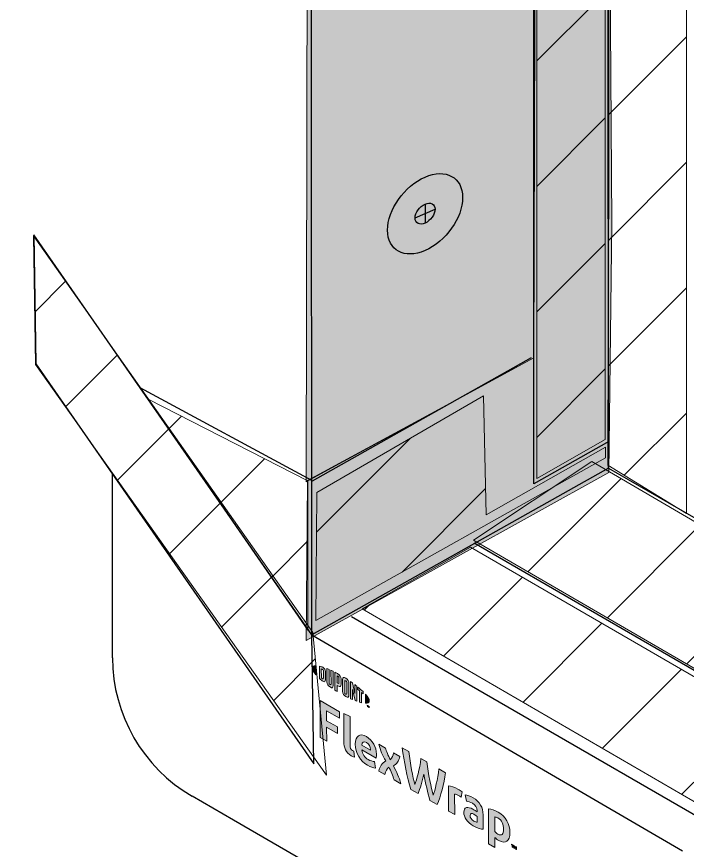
# Model space of a CAD drawing. Extents: x -1279 to 5791, y -3809 to 1769.
# Drawn here: x 3670.9 to 3746.5, y -2836.6 to -2742.6 of the extents above; entities that cross this region are included whole.
import ezdxf

# ---------------------------------------------------------------- set-up
doc = ezdxf.new("R2010")
doc.units = 0
doc.header["$MEASUREMENT"] = 0
for name, color, linetype, lineweight in [('G-ANNO-TTLB', 7, 'Continuous', 0), ('Layer 12', 7, 'Continuous', 0), ('TYVEK', 7, 'Continuous', 0)]:
    doc.layers.add(name, color=color, linetype=linetype, lineweight=lineweight)
pattern_1 = [(45, (0, 0), (-7.071067, 7.07107), [])]

# ---------------------------------------------------------------- blocks, each defined once
blk = doc.blocks.new('Block_230')
at = {"layer": 'TYVEK', "true_color": 0x003b71, "transparency": 33554687}
h = blk.add_hatch(color=156, dxfattribs=at)
h.dxf.hatch_style = 2
edge = h.paths.add_edge_path()
edge.add_spline(control_points=[(3705.074, -2823.848), (3705.074, -2823.848), (3705.064, -2819.707), (3705.064, -2819.707), (3705.064, -2819.707), (3707.249, -2820.961), (3707.249, -2820.961), (3707.249, -2820.961), (3707.251, -2821.683), (3707.251, -2821.683), (3707.251, -2821.683), (3705.799, -2820.85), (3705.799, -2820.85), (3705.799, -2820.85), (3705.802, -2821.974), (3705.802, -2821.974), (3705.802, -2821.974), (3707.023, -2822.675), (3707.023, -2822.675), (3707.023, -2822.675), (3707.024, -2823.396), (3707.024, -2823.396), (3707.024, -2823.396), (3705.803, -2822.695), (3705.803, -2822.695), (3705.803, -2822.695), (3705.807, -2824.269), (3705.807, -2824.269), (3705.807, -2824.269), (3705.074, -2823.848), (3705.074, -2823.848)], knot_values=[0, 0, 0, 0, 1, 1, 1, 2, 2, 2, 3, 3, 3, 4, 4, 4, 5, 5, 5, 6, 6, 6, 7, 7, 7, 8, 8, 8, 9, 9, 9, 10, 10, 10, 10], degree=3, periodic=0)
h = blk.add_hatch(color=156, dxfattribs=at)
h.dxf.hatch_style = 2
edge = h.paths.add_edge_path()
edge.add_spline(control_points=[(3708.447, -2824.691), (3708.447, -2825.011), (3708.52, -2825.223), (3708.725, -2825.341), (3708.776, -2825.371), (3708.827, -2825.394), (3708.874, -2825.409), (3708.874, -2825.409), (3708.926, -2826.083), (3708.926, -2826.083), (3708.829, -2826.051), (3708.67, -2825.983), (3708.567, -2825.924), (3707.977, -2825.586), (3707.74, -2825.006), (3707.739, -2824.297), (3707.739, -2824.297), (3707.731, -2821.138), (3707.731, -2821.138), (3707.731, -2821.138), (3708.439, -2821.497), (3708.439, -2821.497), (3708.439, -2821.497), (3708.447, -2824.691), (3708.447, -2824.691)], knot_values=[0, 0, 0, 0, 1, 1, 1, 2, 2, 2, 3, 3, 3, 4, 4, 4, 5, 5, 5, 6, 6, 6, 7, 7, 7, 8, 8, 8, 8], degree=3, periodic=0)
h = blk.add_hatch(color=156, dxfattribs=at)
h.dxf.hatch_style = 2
edge = h.paths.add_edge_path()
edge.add_spline(control_points=[(3709.758, -2824.741), (3709.758, -2824.741), (3710.733, -2825.301), (3710.733, -2825.301), (3710.733, -2825.301), (3710.733, -2825.23), (3710.733, -2825.23), (3710.732, -2824.899), (3710.577, -2824.568), (3710.295, -2824.406), (3709.998, -2824.235), (3709.803, -2824.365), (3709.758, -2824.741)], knot_values=[0, 0, 0, 0, 1, 1, 1, 2, 2, 2, 3, 3, 3, 4, 4, 4, 4], degree=3, periodic=0)
edge = h.paths.add_edge_path()
edge.add_spline(control_points=[(3711.317, -2827.302), (3711.091, -2827.291), (3710.758, -2827.182), (3710.419, -2826.987), (3709.593, -2826.513), (3709.028, -2825.586), (3709.025, -2824.604), (3709.023, -2823.663), (3709.54, -2823.322), (3710.294, -2823.755), (3710.966, -2824.141), (3711.408, -2824.944), (3711.41, -2825.737), (3711.411, -2825.914), (3711.401, -2826.062), (3711.391, -2826.175), (3711.391, -2826.175), (3709.77, -2825.244), (3709.77, -2825.244), (3709.838, -2825.756), (3710.079, -2826.107), (3710.49, -2826.343), (3710.741, -2826.487), (3710.982, -2826.56), (3711.202, -2826.58), (3711.202, -2826.58), (3711.317, -2827.302), (3711.317, -2827.302)], knot_values=[0, 0, 0, 0, 1, 1, 1, 2, 2, 2, 3, 3, 3, 4, 4, 4, 5, 5, 5, 6, 6, 6, 7, 7, 7, 8, 8, 8, 9, 9, 9, 9], degree=3, periodic=0)
h = blk.add_hatch(color=156, dxfattribs=at)
h.dxf.hatch_style = 2
edge = h.paths.add_edge_path()
edge.add_spline(control_points=[(3712.457, -2826.503), (3712.112, -2825.868), (3711.839, -2825.304), (3711.679, -2824.621), (3711.679, -2824.621), (3712.443, -2825.06), (3712.443, -2825.06), (3712.511, -2825.364), (3712.737, -2825.896), (3712.964, -2826.363), (3713.153, -2826.147), (3713.316, -2825.892), (3713.351, -2825.581), (3713.351, -2825.581), (3714.07, -2825.994), (3714.07, -2825.994), (3713.938, -2826.532), (3713.713, -2826.835), (3713.329, -2827.069), (3713.7, -2827.76), (3713.952, -2828.319), (3714.164, -2829.067), (3714.164, -2829.067), (3713.4, -2828.628), (3713.4, -2828.628), (3713.291, -2828.235), (3713.034, -2827.644), (3712.817, -2827.195), (3712.623, -2827.408), (3712.439, -2827.657), (3712.369, -2828.036), (3712.369, -2828.036), (3711.681, -2827.641), (3711.681, -2827.641), (3711.808, -2827.099), (3712.048, -2826.765), (3712.457, -2826.503)], knot_values=[0, 0, 0, 0, 1, 1, 1, 2, 2, 2, 3, 3, 3, 4, 4, 4, 5, 5, 5, 6, 6, 6, 7, 7, 7, 8, 8, 8, 9, 9, 9, 10, 10, 10, 11, 11, 11, 12, 12, 12, 12], degree=3, periodic=0)
h = blk.add_hatch(color=156, dxfattribs=at)
h.dxf.hatch_style = 2
edge = h.paths.add_edge_path()
edge.add_spline(control_points=[(3718.458, -2827.397), (3718.458, -2827.397), (3719.207, -2827.827), (3719.207, -2827.827), (3719.016, -2829.093), (3718.681, -2830.526), (3718.248, -2831.411), (3718.248, -2831.411), (3717.442, -2830.949), (3717.442, -2830.949), (3717.189, -2830.065), (3716.961, -2829.066), (3716.769, -2827.987), (3716.577, -2828.845), (3716.358, -2829.588), (3716.103, -2830.18), (3716.103, -2830.18), (3715.298, -2829.717), (3715.298, -2829.717), (3714.885, -2828.346), (3714.517, -2826.51), (3714.323, -2825.023), (3714.323, -2825.023), (3715.067, -2825.45), (3715.067, -2825.45), (3715.229, -2826.789), (3715.52, -2828.356), (3715.732, -2829.169), (3715.951, -2828.604), (3716.291, -2827.44), (3716.437, -2826.236), (3716.437, -2826.236), (3717.094, -2826.613), (3717.094, -2826.613), (3717.251, -2827.991), (3717.588, -2829.543), (3717.815, -2830.365), (3718.019, -2829.791), (3718.308, -2828.557), (3718.458, -2827.397)], knot_values=[0, 0, 0, 0, 1, 1, 1, 2, 2, 2, 3, 3, 3, 4, 4, 4, 5, 5, 5, 6, 6, 6, 7, 7, 7, 8, 8, 8, 9, 9, 9, 10, 10, 10, 11, 11, 11, 12, 12, 12, 13, 13, 13, 13], degree=3, periodic=0)
h = blk.add_hatch(color=156, dxfattribs=at)
h.dxf.hatch_style = 2
edge = h.paths.add_edge_path()
edge.add_spline(control_points=[(3720.6, -2829.672), (3720.785, -2829.778), (3720.959, -2829.902), (3721.062, -2829.99), (3721.062, -2829.99), (3720.961, -2830.6), (3720.961, -2830.6), (3720.874, -2830.514), (3720.766, -2830.441), (3720.658, -2830.379), (3720.469, -2830.27), (3720.34, -2830.238), (3720.233, -2830.235), (3720.233, -2830.235), (3720.238, -2832.554), (3720.238, -2832.554), (3720.238, -2832.554), (3719.53, -2832.147), (3719.53, -2832.147), (3719.53, -2832.147), (3719.524, -2829.314), (3719.524, -2829.314), (3719.8, -2829.313), (3720.231, -2829.46), (3720.6, -2829.672)], knot_values=[0, 0, 0, 0, 1, 1, 1, 2, 2, 2, 3, 3, 3, 4, 4, 4, 5, 5, 5, 6, 6, 6, 7, 7, 7, 8, 8, 8, 8], degree=3, periodic=0)
h = blk.add_hatch(color=156, dxfattribs=at)
h.dxf.hatch_style = 2
edge = h.paths.add_edge_path()
edge.add_spline(control_points=[(3722.756, -2833.402), (3722.756, -2833.402), (3722.754, -2832.769), (3722.754, -2832.769), (3722.636, -2832.672), (3722.513, -2832.584), (3722.39, -2832.513), (3722.154, -2832.378), (3721.97, -2832.378), (3721.97, -2832.656), (3721.971, -2832.904), (3722.125, -2833.123), (3722.397, -2833.279), (3722.551, -2833.367), (3722.679, -2833.406), (3722.756, -2833.402)], knot_values=[0, 0, 0, 0, 1, 1, 1, 2, 2, 2, 3, 3, 3, 4, 4, 4, 5, 5, 5, 5], degree=3, periodic=0)
edge = h.paths.add_edge_path()
edge.add_spline(control_points=[(3722.327, -2833.823), (3721.624, -2833.42), (3721.269, -2832.82), (3721.268, -2832.288), (3721.266, -2831.702), (3721.681, -2831.598), (3722.296, -2831.945), (3722.44, -2832.028), (3722.625, -2832.157), (3722.753, -2832.255), (3722.753, -2832.255), (3722.753, -2832.113), (3722.753, -2832.113), (3722.752, -2831.752), (3722.572, -2831.477), (3722.228, -2831.28), (3722.002, -2831.15), (3721.761, -2831.053), (3721.551, -2831.033), (3721.551, -2831.033), (3721.422, -2830.321), (3721.422, -2830.321), (3721.642, -2830.341), (3721.996, -2830.473), (3722.309, -2830.653), (3723.063, -2831.086), (3723.438, -2831.762), (3723.44, -2832.561), (3723.44, -2832.561), (3723.444, -2834.205), (3723.444, -2834.205), (3723.234, -2834.209), (3722.84, -2834.118), (3722.327, -2833.823)], knot_values=[0, 0, 0, 0, 1, 1, 1, 2, 2, 2, 3, 3, 3, 4, 4, 4, 5, 5, 5, 6, 6, 6, 7, 7, 7, 8, 8, 8, 9, 9, 9, 10, 10, 10, 11, 11, 11, 11], degree=3, periodic=0)
h = blk.add_hatch(color=156, dxfattribs=at)
h.dxf.hatch_style = 2
edge = h.paths.add_edge_path()
edge.add_spline(control_points=[(3725.09, -2834.737), (3725.542, -2834.996), (3725.751, -2834.797), (3725.75, -2834.188), (3725.748, -2833.655), (3725.553, -2833.189), (3725.086, -2832.921), (3724.957, -2832.847), (3724.865, -2832.823), (3724.758, -2832.809), (3724.758, -2832.809), (3724.762, -2834.465), (3724.762, -2834.465), (3724.859, -2834.569), (3724.941, -2834.651), (3725.09, -2834.737)], knot_values=[0, 0, 0, 0, 1, 1, 1, 2, 2, 2, 3, 3, 3, 4, 4, 4, 5, 5, 5, 5], degree=3, periodic=0)
edge = h.paths.add_edge_path()
edge.add_spline(control_points=[(3725.194, -2835.458), (3725.015, -2835.355), (3724.892, -2835.261), (3724.763, -2835.134), (3724.763, -2835.134), (3724.766, -2836.258), (3724.766, -2836.258), (3724.766, -2836.258), (3724.063, -2835.854), (3724.063, -2835.854), (3724.063, -2835.854), (3724.053, -2831.908), (3724.053, -2831.908), (3724.346, -2831.923), (3724.756, -2832.058), (3725.12, -2832.267), (3725.961, -2832.75), (3726.465, -2833.63), (3726.468, -2834.576), (3726.47, -2835.547), (3725.995, -2835.917), (3725.194, -2835.458)], knot_values=[0, 0, 0, 0, 1, 1, 1, 2, 2, 2, 3, 3, 3, 4, 4, 4, 5, 5, 5, 6, 6, 6, 7, 7, 7, 7], degree=3, periodic=0)
h = blk.add_hatch(color=156, dxfattribs=at)
h.dxf.hatch_style = 2
edge = h.paths.add_edge_path()
edge.add_spline(control_points=[(3726.976, -2836.063), (3727.002, -2836.15), (3727.027, -2836.217), (3727.058, -2836.288), (3727.088, -2836.252), (3727.109, -2836.212), (3727.135, -2836.154), (3727.135, -2836.154), (3727.209, -2836.197), (3727.209, -2836.197), (3727.209, -2836.197), (3727.209, -2836.502), (3727.209, -2836.502), (3727.209, -2836.502), (3727.145, -2836.466), (3727.145, -2836.466), (3727.145, -2836.466), (3727.145, -2836.325), (3727.145, -2836.325), (3727.145, -2836.325), (3727.148, -2836.279), (3727.148, -2836.279), (3727.127, -2836.313), (3727.103, -2836.347), (3727.081, -2836.373), (3727.081, -2836.373), (3727.032, -2836.345), (3727.032, -2836.345), (3727.01, -2836.293), (3726.985, -2836.229), (3726.963, -2836.17), (3726.963, -2836.17), (3726.967, -2836.222), (3726.967, -2836.222), (3726.967, -2836.222), (3726.967, -2836.363), (3726.967, -2836.363), (3726.967, -2836.363), (3726.903, -2836.326), (3726.903, -2836.326), (3726.903, -2836.326), (3726.902, -2836.021), (3726.902, -2836.021), (3726.902, -2836.021), (3726.976, -2836.063), (3726.976, -2836.063)], knot_values=[0, 0, 0, 0, 1, 1, 1, 2, 2, 2, 3, 3, 3, 4, 4, 4, 5, 5, 5, 6, 6, 6, 7, 7, 7, 8, 8, 8, 9, 9, 9, 10, 10, 10, 11, 11, 11, 12, 12, 12, 13, 13, 13, 14, 14, 14, 15, 15, 15, 15], degree=3, periodic=0)
edge = h.paths.add_edge_path()
edge.add_spline(control_points=[(3726.73, -2835.989), (3726.73, -2835.989), (3726.658, -2835.948), (3726.658, -2835.948), (3726.658, -2835.948), (3726.658, -2835.881), (3726.658, -2835.881), (3726.658, -2835.881), (3726.873, -2836.004), (3726.873, -2836.004), (3726.873, -2836.004), (3726.873, -2836.072), (3726.873, -2836.072), (3726.873, -2836.072), (3726.801, -2836.03), (3726.801, -2836.03), (3726.801, -2836.03), (3726.802, -2836.269), (3726.802, -2836.269), (3726.802, -2836.269), (3726.73, -2836.228), (3726.73, -2836.228), (3726.73, -2836.228), (3726.73, -2835.989), (3726.73, -2835.989)], knot_values=[0, 0, 0, 0, 1, 1, 1, 2, 2, 2, 3, 3, 3, 4, 4, 4, 5, 5, 5, 6, 6, 6, 7, 7, 7, 8, 8, 8, 8], degree=3, periodic=0)
at = {"layer": 'TYVEK'}
for points, knots in [([(3705.074, -2823.848), (3705.074, -2823.848), (3705.064, -2819.707), (3705.064, -2819.707), (3705.064, -2819.707), (3707.249, -2820.961), (3707.249, -2820.961), (3707.249, -2820.961), (3707.251, -2821.683), (3707.251, -2821.683), (3707.251, -2821.683), (3705.799, -2820.85), (3705.799, -2820.85), (3705.799, -2820.85), (3705.802, -2821.974), (3705.802, -2821.974), (3705.802, -2821.974), (3707.023, -2822.675), (3707.023, -2822.675), (3707.023, -2822.675), (3707.024, -2823.396), (3707.024, -2823.396), (3707.024, -2823.396), (3705.803, -2822.695), (3705.803, -2822.695), (3705.803, -2822.695), (3705.807, -2824.269), (3705.807, -2824.269), (3705.807, -2824.269), (3705.074, -2823.848), (3705.074, -2823.848)], [0, 0, 0, 0, 1, 1, 1, 2, 2, 2, 3, 3, 3, 4, 4, 4, 5, 5, 5, 6, 6, 6, 7, 7, 7, 8, 8, 8, 9, 9, 9, 10, 10, 10, 10]), ([(3708.447, -2824.691), (3708.447, -2825.011), (3708.52, -2825.223), (3708.725, -2825.341), (3708.776, -2825.371), (3708.827, -2825.394), (3708.874, -2825.409), (3708.874, -2825.409), (3708.926, -2826.083), (3708.926, -2826.083), (3708.829, -2826.051), (3708.67, -2825.983), (3708.567, -2825.924), (3707.977, -2825.586), (3707.74, -2825.006), (3707.739, -2824.297), (3707.739, -2824.297), (3707.731, -2821.138), (3707.731, -2821.138), (3707.731, -2821.138), (3708.439, -2821.497), (3708.439, -2821.497), (3708.439, -2821.497), (3708.447, -2824.691), (3708.447, -2824.691)], [0, 0, 0, 0, 1, 1, 1, 2, 2, 2, 3, 3, 3, 4, 4, 4, 5, 5, 5, 6, 6, 6, 7, 7, 7, 8, 8, 8, 8]), ([(3711.317, -2827.302), (3711.091, -2827.291), (3710.758, -2827.182), (3710.419, -2826.987), (3709.593, -2826.513), (3709.028, -2825.586), (3709.025, -2824.604), (3709.023, -2823.663), (3709.54, -2823.322), (3710.294, -2823.755), (3710.966, -2824.141), (3711.408, -2824.944), (3711.41, -2825.737), (3711.411, -2825.914), (3711.401, -2826.062), (3711.391, -2826.175), (3711.391, -2826.175), (3709.77, -2825.244), (3709.77, -2825.244), (3709.838, -2825.756), (3710.079, -2826.107), (3710.49, -2826.343), (3710.741, -2826.487), (3710.982, -2826.56), (3711.202, -2826.58), (3711.202, -2826.58), (3711.317, -2827.302), (3711.317, -2827.302)], [0, 0, 0, 0, 1, 1, 1, 2, 2, 2, 3, 3, 3, 4, 4, 4, 5, 5, 5, 6, 6, 6, 7, 7, 7, 8, 8, 8, 9, 9, 9, 9]), ([(3709.758, -2824.741), (3709.758, -2824.741), (3710.733, -2825.301), (3710.733, -2825.301), (3710.733, -2825.301), (3710.733, -2825.23), (3710.733, -2825.23), (3710.732, -2824.899), (3710.577, -2824.568), (3710.295, -2824.406), (3709.998, -2824.235), (3709.803, -2824.365), (3709.758, -2824.741)], [0, 0, 0, 0, 1, 1, 1, 2, 2, 2, 3, 3, 3, 4, 4, 4, 4]), ([(3712.457, -2826.503), (3712.112, -2825.868), (3711.839, -2825.304), (3711.679, -2824.621), (3711.679, -2824.621), (3712.443, -2825.06), (3712.443, -2825.06), (3712.511, -2825.364), (3712.737, -2825.896), (3712.964, -2826.363), (3713.153, -2826.147), (3713.316, -2825.892), (3713.351, -2825.581), (3713.351, -2825.581), (3714.07, -2825.994), (3714.07, -2825.994), (3713.938, -2826.532), (3713.713, -2826.835), (3713.329, -2827.069), (3713.7, -2827.76), (3713.952, -2828.319), (3714.164, -2829.067), (3714.164, -2829.067), (3713.4, -2828.628), (3713.4, -2828.628), (3713.291, -2828.235), (3713.034, -2827.644), (3712.817, -2827.195), (3712.623, -2827.408), (3712.439, -2827.657), (3712.369, -2828.036), (3712.369, -2828.036), (3711.681, -2827.641), (3711.681, -2827.641), (3711.808, -2827.099), (3712.048, -2826.765), (3712.457, -2826.503)], [0, 0, 0, 0, 1, 1, 1, 2, 2, 2, 3, 3, 3, 4, 4, 4, 5, 5, 5, 6, 6, 6, 7, 7, 7, 8, 8, 8, 9, 9, 9, 10, 10, 10, 11, 11, 11, 12, 12, 12, 12]), ([(3718.458, -2827.397), (3718.458, -2827.397), (3719.207, -2827.827), (3719.207, -2827.827), (3719.016, -2829.093), (3718.681, -2830.526), (3718.248, -2831.411), (3718.248, -2831.411), (3717.442, -2830.949), (3717.442, -2830.949), (3717.189, -2830.065), (3716.961, -2829.066), (3716.769, -2827.987), (3716.577, -2828.845), (3716.358, -2829.588), (3716.103, -2830.18), (3716.103, -2830.18), (3715.298, -2829.717), (3715.298, -2829.717), (3714.885, -2828.346), (3714.517, -2826.51), (3714.323, -2825.023), (3714.323, -2825.023), (3715.067, -2825.45), (3715.067, -2825.45), (3715.229, -2826.789), (3715.52, -2828.356), (3715.732, -2829.169), (3715.951, -2828.604), (3716.291, -2827.44), (3716.437, -2826.236), (3716.437, -2826.236), (3717.094, -2826.613), (3717.094, -2826.613), (3717.251, -2827.991), (3717.588, -2829.543), (3717.815, -2830.365), (3718.019, -2829.791), (3718.308, -2828.557), (3718.458, -2827.397)], [0, 0, 0, 0, 1, 1, 1, 2, 2, 2, 3, 3, 3, 4, 4, 4, 5, 5, 5, 6, 6, 6, 7, 7, 7, 8, 8, 8, 9, 9, 9, 10, 10, 10, 11, 11, 11, 12, 12, 12, 13, 13, 13, 13]), ([(3720.6, -2829.672), (3720.785, -2829.778), (3720.959, -2829.902), (3721.062, -2829.99), (3721.062, -2829.99), (3720.961, -2830.6), (3720.961, -2830.6), (3720.874, -2830.514), (3720.766, -2830.441), (3720.658, -2830.379), (3720.469, -2830.27), (3720.34, -2830.238), (3720.233, -2830.235), (3720.233, -2830.235), (3720.238, -2832.554), (3720.238, -2832.554), (3720.238, -2832.554), (3719.53, -2832.147), (3719.53, -2832.147), (3719.53, -2832.147), (3719.524, -2829.314), (3719.524, -2829.314), (3719.8, -2829.313), (3720.231, -2829.46), (3720.6, -2829.672)], [0, 0, 0, 0, 1, 1, 1, 2, 2, 2, 3, 3, 3, 4, 4, 4, 5, 5, 5, 6, 6, 6, 7, 7, 7, 8, 8, 8, 8]), ([(3722.327, -2833.823), (3721.624, -2833.42), (3721.269, -2832.82), (3721.268, -2832.288), (3721.266, -2831.702), (3721.681, -2831.598), (3722.296, -2831.945), (3722.44, -2832.028), (3722.625, -2832.157), (3722.753, -2832.255), (3722.753, -2832.255), (3722.753, -2832.113), (3722.753, -2832.113), (3722.752, -2831.752), (3722.572, -2831.477), (3722.228, -2831.28), (3722.002, -2831.15), (3721.761, -2831.053), (3721.551, -2831.033), (3721.551, -2831.033), (3721.422, -2830.321), (3721.422, -2830.321), (3721.642, -2830.341), (3721.996, -2830.473), (3722.309, -2830.653), (3723.063, -2831.086), (3723.438, -2831.762), (3723.44, -2832.561), (3723.44, -2832.561), (3723.444, -2834.205), (3723.444, -2834.205), (3723.234, -2834.209), (3722.84, -2834.118), (3722.327, -2833.823)], [0, 0, 0, 0, 1, 1, 1, 2, 2, 2, 3, 3, 3, 4, 4, 4, 5, 5, 5, 6, 6, 6, 7, 7, 7, 8, 8, 8, 9, 9, 9, 10, 10, 10, 11, 11, 11, 11]), ([(3725.194, -2835.458), (3725.015, -2835.355), (3724.892, -2835.261), (3724.763, -2835.134), (3724.763, -2835.134), (3724.766, -2836.258), (3724.766, -2836.258), (3724.766, -2836.258), (3724.063, -2835.854), (3724.063, -2835.854), (3724.063, -2835.854), (3724.053, -2831.908), (3724.053, -2831.908), (3724.346, -2831.923), (3724.756, -2832.058), (3725.12, -2832.267), (3725.961, -2832.75), (3726.465, -2833.63), (3726.468, -2834.576), (3726.47, -2835.547), (3725.995, -2835.917), (3725.194, -2835.458)], [0, 0, 0, 0, 1, 1, 1, 2, 2, 2, 3, 3, 3, 4, 4, 4, 5, 5, 5, 6, 6, 6, 7, 7, 7, 7]), ([(3722.756, -2833.402), (3722.756, -2833.402), (3722.754, -2832.769), (3722.754, -2832.769), (3722.636, -2832.672), (3722.513, -2832.584), (3722.39, -2832.513), (3722.154, -2832.378), (3721.97, -2832.378), (3721.97, -2832.656), (3721.971, -2832.904), (3722.125, -2833.123), (3722.397, -2833.279), (3722.551, -2833.367), (3722.679, -2833.406), (3722.756, -2833.402)], [0, 0, 0, 0, 1, 1, 1, 2, 2, 2, 3, 3, 3, 4, 4, 4, 5, 5, 5, 5]), ([(3725.09, -2834.737), (3725.542, -2834.996), (3725.751, -2834.797), (3725.75, -2834.188), (3725.748, -2833.655), (3725.553, -2833.189), (3725.086, -2832.921), (3724.957, -2832.847), (3724.865, -2832.823), (3724.758, -2832.809), (3724.758, -2832.809), (3724.762, -2834.465), (3724.762, -2834.465), (3724.859, -2834.569), (3724.941, -2834.651), (3725.09, -2834.737)], [0, 0, 0, 0, 1, 1, 1, 2, 2, 2, 3, 3, 3, 4, 4, 4, 5, 5, 5, 5]), ([(3726.73, -2835.989), (3726.73, -2835.989), (3726.658, -2835.948), (3726.658, -2835.948), (3726.658, -2835.948), (3726.658, -2835.881), (3726.658, -2835.881), (3726.658, -2835.881), (3726.873, -2836.004), (3726.873, -2836.004), (3726.873, -2836.004), (3726.873, -2836.072), (3726.873, -2836.072), (3726.873, -2836.072), (3726.801, -2836.03), (3726.801, -2836.03), (3726.801, -2836.03), (3726.802, -2836.269), (3726.802, -2836.269), (3726.802, -2836.269), (3726.73, -2836.228), (3726.73, -2836.228), (3726.73, -2836.228), (3726.73, -2835.989), (3726.73, -2835.989)], [0, 0, 0, 0, 1, 1, 1, 2, 2, 2, 3, 3, 3, 4, 4, 4, 5, 5, 5, 6, 6, 6, 7, 7, 7, 8, 8, 8, 8]), ([(3726.976, -2836.063), (3727.002, -2836.15), (3727.027, -2836.217), (3727.058, -2836.288), (3727.088, -2836.252), (3727.109, -2836.212), (3727.135, -2836.154), (3727.135, -2836.154), (3727.209, -2836.197), (3727.209, -2836.197), (3727.209, -2836.197), (3727.209, -2836.502), (3727.209, -2836.502), (3727.209, -2836.502), (3727.145, -2836.466), (3727.145, -2836.466), (3727.145, -2836.466), (3727.145, -2836.325), (3727.145, -2836.325), (3727.145, -2836.325), (3727.148, -2836.279), (3727.148, -2836.279), (3727.127, -2836.313), (3727.103, -2836.347), (3727.081, -2836.373), (3727.081, -2836.373), (3727.032, -2836.345), (3727.032, -2836.345), (3727.01, -2836.293), (3726.985, -2836.229), (3726.963, -2836.17), (3726.963, -2836.17), (3726.967, -2836.222), (3726.967, -2836.222), (3726.967, -2836.222), (3726.967, -2836.363), (3726.967, -2836.363), (3726.967, -2836.363), (3726.903, -2836.326), (3726.903, -2836.326), (3726.903, -2836.326), (3726.902, -2836.021), (3726.902, -2836.021), (3726.902, -2836.021), (3726.976, -2836.063), (3726.976, -2836.063)], [0, 0, 0, 0, 1, 1, 1, 2, 2, 2, 3, 3, 3, 4, 4, 4, 5, 5, 5, 6, 6, 6, 7, 7, 7, 8, 8, 8, 9, 9, 9, 10, 10, 10, 11, 11, 11, 12, 12, 12, 13, 13, 13, 14, 14, 14, 15, 15, 15, 15])]:
    blk.add_open_spline(points, degree=3, knots=knots, dxfattribs=at)
blk = doc.blocks.new('Block_231')
at = {"layer": 'TYVEK', "true_color": 0x003b71, "transparency": 33554687}
h = blk.add_hatch(color=156, dxfattribs=at)
h.dxf.hatch_style = 2
edge = h.paths.add_edge_path()
edge.add_spline(control_points=[(3704.161, -2816.028), (3704.162, -2816.219), (3704.322, -2816.489), (3704.602, -2816.803), (3704.602, -2816.803), (3704.6, -2815.763), (3704.6, -2815.763), (3704.321, -2815.755), (3704.161, -2815.84), (3704.161, -2816.028)], knot_values=[0, 0, 0, 0, 1, 1, 1, 2, 2, 2, 3, 3, 3, 3], degree=3, periodic=0)
h = blk.add_hatch(color=156, dxfattribs=at)
h.dxf.hatch_style = 2
edge = h.paths.add_edge_path()
edge.add_spline(control_points=[(3705.442, -2817.188), (3705.443, -2817.268), (3705.401, -2817.271), (3705.352, -2817.242), (3705.313, -2817.22), (3705.253, -2817.17), (3705.204, -2817.126), (3705.204, -2817.126), (3705.202, -2816.132), (3705.202, -2816.132), (3705.251, -2816.145), (3705.31, -2816.163), (3705.349, -2816.186), (3705.399, -2816.214), (3705.44, -2816.265), (3705.44, -2816.344), (3705.44, -2816.344), (3705.442, -2817.188), (3705.442, -2817.188)], knot_values=[0, 0, 0, 0, 1, 1, 1, 2, 2, 2, 3, 3, 3, 4, 4, 4, 5, 5, 5, 6, 6, 6, 6], degree=3, periodic=0)
edge = h.paths.add_edge_path()
edge.add_spline(control_points=[(3705.381, -2815.944), (3705.303, -2815.9), (3705.19, -2815.861), (3704.986, -2815.817), (3704.986, -2815.817), (3704.99, -2817.195), (3704.99, -2817.195), (3705.169, -2817.36), (3705.307, -2817.476), (3705.385, -2817.521), (3705.565, -2817.624), (3705.666, -2817.555), (3705.665, -2817.352), (3705.665, -2817.352), (3705.663, -2816.437), (3705.663, -2816.437), (3705.663, -2816.233), (3705.561, -2816.048), (3705.381, -2815.944)], knot_values=[0, 0, 0, 0, 1, 1, 1, 2, 2, 2, 3, 3, 3, 4, 4, 4, 5, 5, 5, 6, 6, 6, 6], degree=3, periodic=0)
h = blk.add_hatch(color=156, dxfattribs=at)
h.dxf.hatch_style = 2
edge = h.paths.add_edge_path()
edge.add_spline(control_points=[(3706.293, -2817.838), (3706.293, -2817.918), (3706.27, -2817.954), (3706.183, -2817.893), (3706.098, -2817.832), (3706.076, -2817.778), (3706.075, -2817.683), (3706.075, -2817.683), (3706.072, -2816.184), (3706.072, -2816.184), (3706.015, -2816.159), (3705.89, -2816.107), (3705.836, -2816.085), (3705.836, -2816.085), (3705.84, -2817.601), (3705.84, -2817.601), (3705.84, -2817.843), (3705.943, -2817.996), (3706.184, -2818.167), (3706.405, -2818.323), (3706.54, -2818.271), (3706.539, -2818.003), (3706.539, -2818.003), (3706.535, -2816.4), (3706.535, -2816.4), (3706.489, -2816.377), (3706.338, -2816.305), (3706.289, -2816.283), (3706.289, -2816.283), (3706.293, -2817.838), (3706.293, -2817.838)], knot_values=[0, 0, 0, 0, 1, 1, 1, 2, 2, 2, 3, 3, 3, 4, 4, 4, 5, 5, 5, 6, 6, 6, 7, 7, 7, 8, 8, 8, 9, 9, 9, 10, 10, 10, 10], degree=3, periodic=0)
h = blk.add_hatch(color=156, dxfattribs=at)
h.dxf.hatch_style = 2
edge = h.paths.add_edge_path()
edge.add_spline(control_points=[(3707.188, -2817.694), (3707.188, -2817.781), (3707.162, -2817.809), (3707.062, -2817.752), (3707.062, -2817.752), (3706.976, -2817.703), (3706.976, -2817.703), (3706.976, -2817.703), (3706.974, -2816.907), (3706.974, -2816.907), (3707.012, -2816.926), (3707.032, -2816.938), (3707.056, -2816.951), (3707.164, -2817.013), (3707.186, -2817.073), (3707.186, -2817.162), (3707.186, -2817.162), (3707.188, -2817.694), (3707.188, -2817.694)], knot_values=[0, 0, 0, 0, 1, 1, 1, 2, 2, 2, 3, 3, 3, 4, 4, 4, 5, 5, 5, 6, 6, 6, 6], degree=3, periodic=0)
edge = h.paths.add_edge_path()
edge.add_spline(control_points=[(3707.069, -2816.677), (3707.026, -2816.653), (3706.87, -2816.569), (3706.727, -2816.497), (3706.727, -2816.497), (3706.732, -2818.515), (3706.732, -2818.515), (3706.781, -2818.546), (3706.909, -2818.627), (3706.978, -2818.669), (3706.978, -2818.669), (3706.976, -2817.984), (3706.976, -2817.984), (3706.976, -2817.984), (3707.073, -2818.039), (3707.073, -2818.039), (3707.33, -2818.186), (3707.437, -2818.114), (3707.436, -2817.858), (3707.436, -2817.858), (3707.435, -2817.263), (3707.435, -2817.263), (3707.434, -2817.012), (3707.314, -2816.818), (3707.069, -2816.677)], knot_values=[0, 0, 0, 0, 1, 1, 1, 2, 2, 2, 3, 3, 3, 4, 4, 4, 5, 5, 5, 6, 6, 6, 7, 7, 7, 8, 8, 8, 8], degree=3, periodic=0)
h = blk.add_hatch(color=156, dxfattribs=at)
h.dxf.hatch_style = 2
edge = h.paths.add_edge_path()
edge.add_spline(control_points=[(3708.068, -2818.903), (3708.068, -2818.983), (3708.045, -2819.011), (3707.958, -2818.964), (3707.868, -2818.915), (3707.844, -2818.857), (3707.844, -2818.774), (3707.844, -2818.774), (3707.841, -2817.516), (3707.841, -2817.516), (3707.841, -2817.433), (3707.865, -2817.401), (3707.954, -2817.456), (3708.041, -2817.509), (3708.065, -2817.565), (3708.065, -2817.645), (3708.065, -2817.645), (3708.068, -2818.903), (3708.068, -2818.903)], knot_values=[0, 0, 0, 0, 1, 1, 1, 2, 2, 2, 3, 3, 3, 4, 4, 4, 5, 5, 5, 6, 6, 6, 6], degree=3, periodic=0)
edge = h.paths.add_edge_path()
edge.add_spline(control_points=[(3707.954, -2817.174), (3707.726, -2817.03), (3707.59, -2817.068), (3707.591, -2817.334), (3707.591, -2817.334), (3707.594, -2818.654), (3707.594, -2818.654), (3707.595, -2818.935), (3707.718, -2819.121), (3707.959, -2819.247), (3708.194, -2819.371), (3708.317, -2819.338), (3708.316, -2819.04), (3708.316, -2819.04), (3708.313, -2817.779), (3708.313, -2817.779), (3708.313, -2817.495), (3708.201, -2817.33), (3707.954, -2817.174)], knot_values=[0, 0, 0, 0, 1, 1, 1, 2, 2, 2, 3, 3, 3, 4, 4, 4, 5, 5, 5, 6, 6, 6, 6], degree=3, periodic=0)
h = blk.add_hatch(color=156, dxfattribs=at)
h.dxf.hatch_style = 2
edge = h.paths.add_edge_path()
edge.add_spline(control_points=[(3708.997, -2818.896), (3708.997, -2818.896), (3708.722, -2817.713), (3708.722, -2817.713), (3708.648, -2817.659), (3708.558, -2817.596), (3708.489, -2817.549), (3708.489, -2817.549), (3708.494, -2819.486), (3708.494, -2819.486), (3708.542, -2819.509), (3708.666, -2819.563), (3708.73, -2819.591), (3708.73, -2819.591), (3708.708, -2818.438), (3708.708, -2818.438), (3708.708, -2818.438), (3708.999, -2819.701), (3708.999, -2819.701), (3709.061, -2819.725), (3709.15, -2819.758), (3709.209, -2819.779), (3709.209, -2819.779), (3709.205, -2818.077), (3709.205, -2818.077), (3709.144, -2818.028), (3709.032, -2817.942), (3708.978, -2817.902), (3708.978, -2817.902), (3708.997, -2818.896), (3708.997, -2818.896)], knot_values=[0, 0, 0, 0, 1, 1, 1, 2, 2, 2, 3, 3, 3, 4, 4, 4, 5, 5, 5, 6, 6, 6, 7, 7, 7, 8, 8, 8, 9, 9, 9, 10, 10, 10, 10], degree=3, periodic=0)
h = blk.add_hatch(color=156, dxfattribs=at)
h.dxf.hatch_style = 2
edge = h.paths.add_edge_path()
edge.add_spline(control_points=[(3709.328, -2818.445), (3709.388, -2818.492), (3709.448, -2818.541), (3709.507, -2818.589), (3709.507, -2818.589), (3709.51, -2819.877), (3709.51, -2819.877), (3709.564, -2819.893), (3709.664, -2819.92), (3709.73, -2819.936), (3709.73, -2819.936), (3709.727, -2818.776), (3709.727, -2818.776), (3709.791, -2818.832), (3709.852, -2818.886), (3709.907, -2818.936), (3709.907, -2818.936), (3709.906, -2818.687), (3709.906, -2818.687), (3709.732, -2818.517), (3709.545, -2818.353), (3709.327, -2818.175), (3709.327, -2818.175), (3709.328, -2818.445), (3709.328, -2818.445)], knot_values=[0, 0, 0, 0, 1, 1, 1, 2, 2, 2, 3, 3, 3, 4, 4, 4, 5, 5, 5, 6, 6, 6, 7, 7, 7, 8, 8, 8, 8], degree=3, periodic=0)
h = blk.add_hatch(color=156, dxfattribs=at)
h.dxf.hatch_style = 2
edge = h.paths.add_edge_path()
edge.add_spline(control_points=[(3710.612, -2819.732), (3710.613, -2819.923), (3710.453, -2820.009), (3710.173, -2820.001), (3710.173, -2820.001), (3710.171, -2818.961), (3710.171, -2818.961), (3710.451, -2819.274), (3710.612, -2819.543), (3710.612, -2819.732)], knot_values=[0, 0, 0, 0, 1, 1, 1, 2, 2, 2, 3, 3, 3, 3], degree=3, periodic=0)
h = blk.add_hatch(color=156, dxfattribs=at)
h.dxf.hatch_style = 2
edge = h.paths.add_edge_path()
edge.add_spline(control_points=[(3710.483, -2820.283), (3710.483, -2820.283), (3710.51, -2820.298), (3710.51, -2820.298), (3710.51, -2820.298), (3710.549, -2820.392), (3710.549, -2820.392), (3710.549, -2820.392), (3710.588, -2820.343), (3710.588, -2820.343), (3710.588, -2820.343), (3710.614, -2820.358), (3710.614, -2820.358), (3710.614, -2820.358), (3710.614, -2820.508), (3710.614, -2820.508), (3710.614, -2820.508), (3710.59, -2820.494), (3710.59, -2820.494), (3710.59, -2820.494), (3710.59, -2820.387), (3710.59, -2820.387), (3710.59, -2820.387), (3710.55, -2820.436), (3710.55, -2820.436), (3710.55, -2820.436), (3710.547, -2820.434), (3710.547, -2820.434), (3710.547, -2820.434), (3710.507, -2820.34), (3710.507, -2820.34), (3710.507, -2820.34), (3710.507, -2820.446), (3710.507, -2820.446), (3710.507, -2820.446), (3710.483, -2820.433), (3710.483, -2820.433), (3710.483, -2820.433), (3710.483, -2820.283), (3710.483, -2820.283)], knot_values=[0, 0, 0, 0, 1, 1, 1, 2, 2, 2, 3, 3, 3, 4, 4, 4, 5, 5, 5, 6, 6, 6, 7, 7, 7, 8, 8, 8, 9, 9, 9, 10, 10, 10, 11, 11, 11, 12, 12, 12, 13, 13, 13, 13], degree=3, periodic=0)
edge = h.paths.add_edge_path()
edge.add_spline(control_points=[(3710.39, -2820.256), (3710.39, -2820.256), (3710.35, -2820.233), (3710.35, -2820.233), (3710.35, -2820.233), (3710.35, -2820.206), (3710.35, -2820.206), (3710.35, -2820.206), (3710.455, -2820.267), (3710.455, -2820.267), (3710.455, -2820.267), (3710.455, -2820.293), (3710.455, -2820.293), (3710.455, -2820.293), (3710.415, -2820.27), (3710.415, -2820.27), (3710.415, -2820.27), (3710.415, -2820.394), (3710.415, -2820.394), (3710.415, -2820.394), (3710.39, -2820.379), (3710.39, -2820.379), (3710.39, -2820.379), (3710.39, -2820.256), (3710.39, -2820.256)], knot_values=[0, 0, 0, 0, 1, 1, 1, 2, 2, 2, 3, 3, 3, 4, 4, 4, 5, 5, 5, 6, 6, 6, 7, 7, 7, 8, 8, 8, 8], degree=3, periodic=0)
at = {"layer": 'TYVEK'}
for points, knots in [([(3704.161, -2816.028), (3704.162, -2816.219), (3704.322, -2816.489), (3704.602, -2816.803), (3704.602, -2816.803), (3704.6, -2815.763), (3704.6, -2815.763), (3704.321, -2815.755), (3704.161, -2815.84), (3704.161, -2816.028)], [0, 0, 0, 0, 1, 1, 1, 2, 2, 2, 3, 3, 3, 3]), ([(3705.381, -2815.944), (3705.303, -2815.9), (3705.19, -2815.861), (3704.986, -2815.817), (3704.986, -2815.817), (3704.99, -2817.195), (3704.99, -2817.195), (3705.169, -2817.36), (3705.307, -2817.476), (3705.385, -2817.521), (3705.565, -2817.624), (3705.666, -2817.555), (3705.665, -2817.352), (3705.665, -2817.352), (3705.663, -2816.437), (3705.663, -2816.437), (3705.663, -2816.233), (3705.561, -2816.048), (3705.381, -2815.944)], [0, 0, 0, 0, 1, 1, 1, 2, 2, 2, 3, 3, 3, 4, 4, 4, 5, 5, 5, 6, 6, 6, 6]), ([(3705.442, -2817.188), (3705.443, -2817.268), (3705.401, -2817.271), (3705.352, -2817.242), (3705.313, -2817.22), (3705.253, -2817.17), (3705.204, -2817.126), (3705.204, -2817.126), (3705.202, -2816.132), (3705.202, -2816.132), (3705.251, -2816.145), (3705.31, -2816.163), (3705.349, -2816.186), (3705.399, -2816.214), (3705.44, -2816.265), (3705.44, -2816.344), (3705.44, -2816.344), (3705.442, -2817.188), (3705.442, -2817.188)], [0, 0, 0, 0, 1, 1, 1, 2, 2, 2, 3, 3, 3, 4, 4, 4, 5, 5, 5, 6, 6, 6, 6]), ([(3706.293, -2817.838), (3706.293, -2817.918), (3706.27, -2817.954), (3706.183, -2817.893), (3706.098, -2817.832), (3706.076, -2817.778), (3706.075, -2817.683), (3706.075, -2817.683), (3706.072, -2816.184), (3706.072, -2816.184), (3706.015, -2816.159), (3705.89, -2816.107), (3705.836, -2816.085), (3705.836, -2816.085), (3705.84, -2817.601), (3705.84, -2817.601), (3705.84, -2817.843), (3705.943, -2817.996), (3706.184, -2818.167), (3706.405, -2818.323), (3706.54, -2818.271), (3706.539, -2818.003), (3706.539, -2818.003), (3706.535, -2816.4), (3706.535, -2816.4), (3706.489, -2816.377), (3706.338, -2816.305), (3706.289, -2816.283), (3706.289, -2816.283), (3706.293, -2817.838), (3706.293, -2817.838)], [0, 0, 0, 0, 1, 1, 1, 2, 2, 2, 3, 3, 3, 4, 4, 4, 5, 5, 5, 6, 6, 6, 7, 7, 7, 8, 8, 8, 9, 9, 9, 10, 10, 10, 10]), ([(3707.069, -2816.677), (3707.026, -2816.653), (3706.87, -2816.569), (3706.727, -2816.497), (3706.727, -2816.497), (3706.732, -2818.515), (3706.732, -2818.515), (3706.781, -2818.546), (3706.909, -2818.627), (3706.978, -2818.669), (3706.978, -2818.669), (3706.976, -2817.984), (3706.976, -2817.984), (3706.976, -2817.984), (3707.073, -2818.039), (3707.073, -2818.039), (3707.33, -2818.186), (3707.437, -2818.114), (3707.436, -2817.858), (3707.436, -2817.858), (3707.435, -2817.263), (3707.435, -2817.263), (3707.434, -2817.012), (3707.314, -2816.818), (3707.069, -2816.677)], [0, 0, 0, 0, 1, 1, 1, 2, 2, 2, 3, 3, 3, 4, 4, 4, 5, 5, 5, 6, 6, 6, 7, 7, 7, 8, 8, 8, 8]), ([(3707.188, -2817.694), (3707.188, -2817.781), (3707.162, -2817.809), (3707.062, -2817.752), (3707.062, -2817.752), (3706.976, -2817.703), (3706.976, -2817.703), (3706.976, -2817.703), (3706.974, -2816.907), (3706.974, -2816.907), (3707.012, -2816.926), (3707.032, -2816.938), (3707.056, -2816.951), (3707.164, -2817.013), (3707.186, -2817.073), (3707.186, -2817.162), (3707.186, -2817.162), (3707.188, -2817.694), (3707.188, -2817.694)], [0, 0, 0, 0, 1, 1, 1, 2, 2, 2, 3, 3, 3, 4, 4, 4, 5, 5, 5, 6, 6, 6, 6]), ([(3707.954, -2817.174), (3707.726, -2817.03), (3707.59, -2817.068), (3707.591, -2817.334), (3707.591, -2817.334), (3707.594, -2818.654), (3707.594, -2818.654), (3707.595, -2818.935), (3707.718, -2819.121), (3707.959, -2819.247), (3708.194, -2819.371), (3708.317, -2819.338), (3708.316, -2819.04), (3708.316, -2819.04), (3708.313, -2817.779), (3708.313, -2817.779), (3708.313, -2817.495), (3708.201, -2817.33), (3707.954, -2817.174)], [0, 0, 0, 0, 1, 1, 1, 2, 2, 2, 3, 3, 3, 4, 4, 4, 5, 5, 5, 6, 6, 6, 6]), ([(3708.068, -2818.903), (3708.068, -2818.983), (3708.045, -2819.011), (3707.958, -2818.964), (3707.868, -2818.915), (3707.844, -2818.857), (3707.844, -2818.774), (3707.844, -2818.774), (3707.841, -2817.516), (3707.841, -2817.516), (3707.841, -2817.433), (3707.865, -2817.401), (3707.954, -2817.456), (3708.041, -2817.509), (3708.065, -2817.565), (3708.065, -2817.645), (3708.065, -2817.645), (3708.068, -2818.903), (3708.068, -2818.903)], [0, 0, 0, 0, 1, 1, 1, 2, 2, 2, 3, 3, 3, 4, 4, 4, 5, 5, 5, 6, 6, 6, 6]), ([(3708.997, -2818.896), (3708.997, -2818.896), (3708.722, -2817.713), (3708.722, -2817.713), (3708.648, -2817.659), (3708.558, -2817.596), (3708.489, -2817.549), (3708.489, -2817.549), (3708.494, -2819.486), (3708.494, -2819.486), (3708.542, -2819.509), (3708.666, -2819.563), (3708.73, -2819.591), (3708.73, -2819.591), (3708.708, -2818.438), (3708.708, -2818.438), (3708.708, -2818.438), (3708.999, -2819.701), (3708.999, -2819.701), (3709.061, -2819.725), (3709.15, -2819.758), (3709.209, -2819.779), (3709.209, -2819.779), (3709.205, -2818.077), (3709.205, -2818.077), (3709.144, -2818.028), (3709.032, -2817.942), (3708.978, -2817.902), (3708.978, -2817.902), (3708.997, -2818.896), (3708.997, -2818.896)], [0, 0, 0, 0, 1, 1, 1, 2, 2, 2, 3, 3, 3, 4, 4, 4, 5, 5, 5, 6, 6, 6, 7, 7, 7, 8, 8, 8, 9, 9, 9, 10, 10, 10, 10]), ([(3709.328, -2818.445), (3709.388, -2818.492), (3709.448, -2818.541), (3709.507, -2818.589), (3709.507, -2818.589), (3709.51, -2819.877), (3709.51, -2819.877), (3709.564, -2819.893), (3709.664, -2819.92), (3709.73, -2819.936), (3709.73, -2819.936), (3709.727, -2818.776), (3709.727, -2818.776), (3709.791, -2818.832), (3709.852, -2818.886), (3709.907, -2818.936), (3709.907, -2818.936), (3709.906, -2818.687), (3709.906, -2818.687), (3709.732, -2818.517), (3709.545, -2818.353), (3709.327, -2818.175), (3709.327, -2818.175), (3709.328, -2818.445), (3709.328, -2818.445)], [0, 0, 0, 0, 1, 1, 1, 2, 2, 2, 3, 3, 3, 4, 4, 4, 5, 5, 5, 6, 6, 6, 7, 7, 7, 8, 8, 8, 8]), ([(3710.612, -2819.732), (3710.613, -2819.923), (3710.453, -2820.009), (3710.173, -2820.001), (3710.173, -2820.001), (3710.171, -2818.961), (3710.171, -2818.961), (3710.451, -2819.274), (3710.612, -2819.543), (3710.612, -2819.732)], [0, 0, 0, 0, 1, 1, 1, 2, 2, 2, 3, 3, 3, 3]), ([(3710.39, -2820.256), (3710.39, -2820.256), (3710.35, -2820.233), (3710.35, -2820.233), (3710.35, -2820.233), (3710.35, -2820.206), (3710.35, -2820.206), (3710.35, -2820.206), (3710.455, -2820.267), (3710.455, -2820.267), (3710.455, -2820.267), (3710.455, -2820.293), (3710.455, -2820.293), (3710.455, -2820.293), (3710.415, -2820.27), (3710.415, -2820.27), (3710.415, -2820.27), (3710.415, -2820.394), (3710.415, -2820.394), (3710.415, -2820.394), (3710.39, -2820.379), (3710.39, -2820.379), (3710.39, -2820.379), (3710.39, -2820.256), (3710.39, -2820.256)], [0, 0, 0, 0, 1, 1, 1, 2, 2, 2, 3, 3, 3, 4, 4, 4, 5, 5, 5, 6, 6, 6, 7, 7, 7, 8, 8, 8, 8]), ([(3710.483, -2820.283), (3710.483, -2820.283), (3710.51, -2820.298), (3710.51, -2820.298), (3710.51, -2820.298), (3710.549, -2820.392), (3710.549, -2820.392), (3710.549, -2820.392), (3710.588, -2820.343), (3710.588, -2820.343), (3710.588, -2820.343), (3710.614, -2820.358), (3710.614, -2820.358), (3710.614, -2820.358), (3710.614, -2820.508), (3710.614, -2820.508), (3710.614, -2820.508), (3710.59, -2820.494), (3710.59, -2820.494), (3710.59, -2820.494), (3710.59, -2820.387), (3710.59, -2820.387), (3710.59, -2820.387), (3710.55, -2820.436), (3710.55, -2820.436), (3710.55, -2820.436), (3710.547, -2820.434), (3710.547, -2820.434), (3710.547, -2820.434), (3710.507, -2820.34), (3710.507, -2820.34), (3710.507, -2820.34), (3710.507, -2820.446), (3710.507, -2820.446), (3710.507, -2820.446), (3710.483, -2820.433), (3710.483, -2820.433), (3710.483, -2820.433), (3710.483, -2820.283), (3710.483, -2820.283)], [0, 0, 0, 0, 1, 1, 1, 2, 2, 2, 3, 3, 3, 4, 4, 4, 5, 5, 5, 6, 6, 6, 7, 7, 7, 8, 8, 8, 9, 9, 9, 10, 10, 10, 11, 11, 11, 12, 12, 12, 13, 13, 13, 13])]:
    blk.add_open_spline(points, degree=3, knots=knots, dxfattribs=at)
blk = doc.blocks.new('Block_229')
at = {"layer": 'TYVEK'}
for name in ['Block_231', 'Block_230']:
    blk.add_blockref(name, (0, 0), dxfattribs=at)
blk = doc.blocks.new('Block_290')
at = {"layer": 'TYVEK', "true_color": 0x003b71, "transparency": 33554687}
h = blk.add_hatch(color=156, dxfattribs=at)
h.dxf.hatch_style = 2
edge = h.paths.add_edge_path()
edge.add_spline(control_points=[(3716.898, -2690.122), (3719.236, -2689.11), (3721.132, -2686.435), (3721.132, -2684.149), (3721.132, -2681.862), (3719.236, -2680.829), (3716.898, -2681.842), (3714.56, -2682.854), (3712.664, -2685.529), (3712.664, -2687.815), (3712.664, -2690.102), (3714.56, -2691.135), (3716.898, -2690.122)], knot_values=[0, 0, 0, 0, 1, 1, 1, 2, 2, 2, 3, 3, 3, 4, 4, 4, 4], degree=3, periodic=0)
h = blk.add_hatch(color=156, dxfattribs=at)
h.dxf.hatch_style = 2
edge = h.paths.add_edge_path()
edge.add_spline(control_points=[(3716.898, -2768.973), (3719.236, -2767.961), (3721.132, -2765.286), (3721.132, -2763), (3721.132, -2760.713), (3719.236, -2759.68), (3716.898, -2760.693), (3714.56, -2761.705), (3712.664, -2764.38), (3712.664, -2766.666), (3712.664, -2768.953), (3714.56, -2769.986), (3716.898, -2768.973)], knot_values=[0, 0, 0, 0, 1, 1, 1, 2, 2, 2, 3, 3, 3, 4, 4, 4, 4], degree=3, periodic=0)
at = {"layer": 'TYVEK', "color": 18, "lineweight": 25, "true_color": 0x080808}
for p, q in [((3715.774, -2686.443), (3718.022, -2685.47)), ((3716.898, -2684.888), (3716.898, -2687.025)), ((3715.774, -2765.294), (3718.022, -2764.321)), ((3716.898, -2763.739), (3716.898, -2765.876))]:
    blk.add_line(p, q, dxfattribs=at)
at = {"layer": 'TYVEK', "color": 8, "lineweight": 25, "true_color": 0x808080}
for points in [[(3716.306, -2682.411)], [(3712.074, -2688.382)], [(3712.074, -2767.209)], [(3716.307, -2769.516)]]:
    blk.add_lwpolyline(points, dxfattribs=at)
at = {"layer": 'TYVEK', "color": 18, "lineweight": 25, "true_color": 0x000000}
for points in [[(3716.898, -2690.122), (3719.236, -2689.11), (3721.132, -2686.435), (3721.132, -2684.149), (3721.132, -2681.862), (3719.236, -2680.829), (3716.898, -2681.842), (3714.56, -2682.854), (3712.664, -2685.529), (3712.664, -2687.815), (3712.664, -2690.102), (3714.56, -2691.135), (3716.898, -2690.122)], [(3716.898, -2768.973), (3719.236, -2767.961), (3721.132, -2765.286), (3721.132, -2763), (3721.132, -2760.713), (3719.236, -2759.68), (3716.898, -2760.693), (3714.56, -2761.705), (3712.664, -2764.38), (3712.664, -2766.666), (3712.664, -2768.953), (3714.56, -2769.986), (3716.898, -2768.973)]]:
    blk.add_open_spline(points, degree=3, knots=[0, 0, 0, 0, 1, 1, 1, 2, 2, 2, 3, 3, 3, 4, 4, 4, 4], dxfattribs=at)
at = {"layer": 'TYVEK', "color": 18, "lineweight": 25, "true_color": 0x080808}
for points in [[(3716.898, -2687.025), (3717.519, -2686.756), (3718.022, -2686.06), (3718.022, -2685.47), (3718.022, -2684.88), (3717.519, -2684.619), (3716.898, -2684.888), (3716.277, -2685.157), (3715.774, -2685.853), (3715.774, -2686.443), (3715.774, -2687.033), (3716.277, -2687.294), (3716.898, -2687.025)], [(3716.898, -2765.876), (3717.519, -2765.607), (3718.022, -2764.911), (3718.022, -2764.321), (3718.022, -2763.731), (3717.519, -2763.47), (3716.898, -2763.739), (3716.277, -2764.008), (3715.774, -2764.704), (3715.774, -2765.294), (3715.774, -2765.884), (3716.277, -2766.145), (3716.898, -2765.876)]]:
    blk.add_open_spline(points, degree=3, knots=[0, 0, 0, 0, 1, 1, 1, 2, 2, 2, 3, 3, 3, 4, 4, 4, 4], dxfattribs=at)
blk = doc.blocks.new('Block_305')
at = {"layer": 'TYVEK', "color": 4, "lineweight": 25, "true_color": 0x00ffff}
for points in [[(3704.2, -2794.932)], [(3704.214, -2812.406)]]:
    blk.add_lwpolyline(points, dxfattribs=at)
blk = doc.blocks.new('Block_336')
at = {"layer": 'Layer 12', "true_color": 0xe6e7e8, "transparency": 33554610}
h = blk.add_hatch(color=254, dxfattribs=at)
h.dxf.hatch_style = 2
h.paths.add_polyline_path([(3737.21, -2790.273), (3729.491, -2794.666), (3729.515, -2656.265), (3737.231, -2660.766)])
at = {"layer": 'Layer 12', "true_color": 0x000000, "transparency": 33554687}
h = blk.add_hatch(dxfattribs=at)
h.set_pattern_fill('_U', color=18, scale=10, angle=44.99999, style=2, pattern_type=0)
h.set_pattern_definition(pattern_1)
h.paths.add_polyline_path([(3737.21, -2790.273), (3729.491, -2794.666), (3729.515, -2656.265), (3737.227, -2660.765)])
at = {"layer": 'Layer 12'}
for points in [[(3737.21, -2790.273), (3729.491, -2794.666), (3729.515, -2656.265), (3737.231, -2660.766)], [(3737.21, -2790.273), (3729.491, -2794.666), (3729.515, -2656.265), (3737.227, -2660.765)]]:
    blk.add_lwpolyline(points, close=True, dxfattribs=at)
blk = doc.blocks.new('Block_335')
at = {"layer": 'Layer 12', "true_color": 0x808080, "transparency": 33554444}
h = blk.add_hatch(color=8, dxfattribs=at)
h.dxf.hatch_style = 2
h.paths.add_polyline_path([(3729.161, -2781.078), (3703.475, -2795.037), (3703.765, -2657.217), (3717.845, -2649.227), (3729.161, -2655.639)])
at = {"layer": 'Layer 12', "true_color": 0x808080, "transparency": 33554457}
h = blk.add_hatch(color=8, dxfattribs=at)
h.dxf.hatch_style = 2
h.paths.add_polyline_path([(3737.94, -2765.855), (3737.227, -2660.765), (3729.515, -2656.265), (3729.161, -2781.078), (3703.632, -2794.878), (3703.475, -2812.932), (3737.621, -2793.992)])
at = {"layer": 'Layer 12', "true_color": 0x000000, "transparency": 33554687}
h = blk.add_hatch(dxfattribs=at)
h.set_pattern_fill('_U', color=18, scale=10, angle=44.99999, style=2, pattern_type=0)
h.set_pattern_definition(pattern_1)
h.paths.add_polyline_path([(3704.575, -2810.678), (3704.688, -2796.245), (3723.492, -2785.361), (3723.775, -2798.758), (3737.227, -2791.123), (3737.227, -2792.352)])
at = {"layer": 'Layer 12'}
for points in [[(3729.161, -2781.078), (3703.475, -2795.037), (3703.765, -2657.217), (3717.845, -2649.227), (3729.161, -2655.639)], [(3737.94, -2765.855), (3737.227, -2660.765), (3729.515, -2656.265), (3729.161, -2781.078), (3703.632, -2794.878), (3703.475, -2812.932), (3737.621, -2793.992)], [(3704.575, -2810.678), (3704.688, -2796.245), (3723.492, -2785.361), (3723.775, -2798.758), (3737.227, -2791.123), (3737.227, -2792.352)]]:
    blk.add_lwpolyline(points, close=True, dxfattribs=at)
blk.add_blockref('Block_336', (0, 0), dxfattribs=at)

msp = doc.modelspace()

# ---------------------------------------------------------------- hatches: boundary and pattern name
at = {"layer": 'G-ANNO-TTLB', "true_color": 0xff00ff, "transparency": 33554687}
h = msp.add_hatch(color=6, dxfattribs=at)
edge = h.paths.add_edge_path()
edge.add_spline(control_points=[(5472, -3692.604), (5472, -3692.604), (2542.482, -3692.604), (2542.482, -3692.604), (2542.482, -3692.604), (2542.482, -1235.604), (2542.482, -1235.604), (2542.482, -1235.604), (5472, -1235.604), (5472, -1235.604), (5472, -1235.604), (5472, -3692.604), (5472, -3692.604)], knot_values=[0, 0, 0, 0, 1, 1, 1, 2, 2, 2, 3, 3, 3, 4, 4, 4, 4], degree=3, periodic=0)
edge = h.paths.add_edge_path()
edge.add_spline(control_points=[(2551.482, -1244.604), (2551.482, -1244.604), (2551.482, -3683.604), (2551.482, -3683.604), (2551.482, -3683.604), (5463, -3683.604), (5463, -3683.604), (5463, -3683.604), (5463, -1244.604), (5463, -1244.604), (5463, -1244.604), (2551.482, -1244.604), (2551.482, -1244.604)], knot_values=[0, 0, 0, 0, 1, 1, 1, 2, 2, 2, 3, 3, 3, 4, 4, 4, 4], degree=3, periodic=0)
edge.add_line((2551.482, -1244.604), (2551.482, -1244.604))
at = {"layer": 'Layer 12', "true_color": 0x000000, "transparency": 33554687}
h = msp.add_hatch(dxfattribs=at)
h.set_pattern_fill('_U', color=18, scale=10, angle=44.99999, style=2, pattern_type=0)
h.set_pattern_definition(pattern_1)
h.paths.add_polyline_path([(3746.369, -2798.628), (3737.491, -2793.159), (3737.848, -2660.411), (3746.365, -2666.596)])
h = msp.add_hatch(dxfattribs=at)
h.set_pattern_fill('_U', color=18, scale=10, angle=44.99999, style=2, pattern_type=0)
h.set_pattern_definition(pattern_1)
h.paths.add_polyline_path([(3672.98, -2781.811), (3672.76, -2767.299), (3704.228, -2812.011), (3705.802, -2828.106)])
h = msp.add_hatch(dxfattribs=at)
h.set_pattern_fill('_U', color=18, scale=10, angle=44.99999, style=2, pattern_type=0)
h.set_pattern_definition(pattern_1)
h.paths.add_polyline_path([(3685.695, -2785.736), (3703.68, -2794.928), (3703.68, -2811.752)])
h = msp.add_hatch(dxfattribs=at)
h.set_pattern_fill('_U', color=18, scale=10, angle=44.99999, style=2, pattern_type=0)
h.set_pattern_definition(pattern_1)
h.paths.add_polyline_path([(3785.596, -2838.31), (3722.364, -2801.605), (3735.713, -2792.764), (3785.451, -2821.838)])
h = msp.add_hatch(dxfattribs=at)
h.set_pattern_fill('_U', color=18, scale=10, angle=44.99999, style=2, pattern_type=0)
h.set_pattern_definition(pattern_1)
h.paths.add_polyline_path([(3785.528, -2839.192), (3785.528, -2853.332), (3709.824, -2809.34), (3722.025, -2802.392)])

# ---------------------------------------------------------------- linework, layer by layer
at = {"layer": 'G-ANNO-TTLB'}
for points in [[(5472, -3692.604), (5472, -3692.604), (2542.482, -3692.604), (2542.482, -3692.604), (2542.482, -3692.604), (2542.482, -1235.604), (2542.482, -1235.604), (2542.482, -1235.604), (5472, -1235.604), (5472, -1235.604), (5472, -1235.604), (5472, -3692.604), (5472, -3692.604)], [(2551.482, -1244.604), (2551.482, -1244.604), (2551.482, -3683.604), (2551.482, -3683.604), (2551.482, -3683.604), (5463, -3683.604), (5463, -3683.604), (5463, -3683.604), (5463, -1244.604), (5463, -1244.604), (5463, -1244.604), (2551.482, -1244.604), (2551.482, -1244.604)]]:
    msp.add_open_spline(points, degree=3, knots=[0, 0, 0, 0, 1, 1, 1, 2, 2, 2, 3, 3, 3, 4, 4, 4, 4], dxfattribs=at)
at = {"layer": 'Layer 12'}
for points in [[(3746.369, -2798.628), (3737.491, -2793.159), (3737.848, -2660.411), (3746.365, -2666.596)], [(3672.98, -2781.811), (3672.76, -2767.299), (3704.228, -2812.011), (3705.802, -2828.106)], [(3685.695, -2785.736), (3703.68, -2794.928), (3703.68, -2811.752)], [(3785.596, -2838.31), (3722.364, -2801.605), (3735.713, -2792.764), (3785.451, -2821.838)], [(3785.528, -2839.192), (3785.528, -2853.332), (3709.824, -2809.34), (3722.025, -2802.392)]]:
    msp.add_lwpolyline(points, close=True, dxfattribs=at)
at = {"layer": 'TYVEK', "color": 18, "lineweight": 25, "true_color": 0x000000}
for p, q in [((3704.146, -2812.288), (3704.06, -2640.856)), ((3737.546, -2765.413), (3737.546, -2660.48))]:
    msp.add_line(p, q, dxfattribs=at)
at = {"layer": 'TYVEK', "color": 4, "lineweight": 25, "true_color": 0x00ffff}
for p, q in [((3729.161, -2795.278), (3729.161, -2656.145)), ((3737.546, -2660.48), (3737.559, -2765.42)), ((3737.559, -2793.498), (3737.559, -2765.42)), ((3728.842, -2781.055), (3704.16, -2794.954)), ((3684.754, -2784.41), (3704.098, -2794.844)), ((3737.621, -2790.513), (3729.161, -2795.278)), ((3737.559, -2793.498), (3727.283, -2799.285)), ((3737.559, -2793.498), (3786.743, -2821.873)), ((3681.665, -2814.897), (3681.665, -2794.167)), ((3704.151, -2812.297), (3704.137, -2794.822)), ((3727.27, -2799.277), (3710.025, -2808.989)), ((3727.27, -2799.277), (3710.025, -2808.989)), ((3722.425, -2801.924), (3786.413, -2838.94)), ((3710.025, -2808.989), (3704.146, -2812.288)), ((3708.601, -2810.207), (3785.261, -2854.553)), ((3704.151, -2812.297), (3745.903, -2836.651)), ((3695.287, -2833.159), (3690.652, -2830.478)), ((3721.655, -2848.413), (3695.287, -2833.159))]:
    msp.add_line(p, q, dxfattribs=at)
msp.add_lwpolyline([(3704.371, -2826.815), (3704.151, -2812.297), (3672.794, -2767.215), (3673.014, -2781.728)], close=True, dxfattribs=at)
for points in [[(3704.16, -2794.954)], [(3727.333, -2799.387)]]:
    msp.add_lwpolyline(points, dxfattribs=at)
msp.add_open_spline([(3681.665, -2814.897), (3681.665, -2821.322), (3685.09, -2827.26), (3690.652, -2830.478)], degree=3, dxfattribs=at)

# ---------------------------------------------------------------- block references
at = {"layer": 'Layer 12'}
msp.add_blockref('Block_335', (0, 0), dxfattribs=at)
at = {"layer": 'TYVEK'}
for name in ['Block_290', 'Block_305', 'Block_229']:
    msp.add_blockref(name, (0, 0), dxfattribs=at)

doc.saveas('drawing.dxf')
